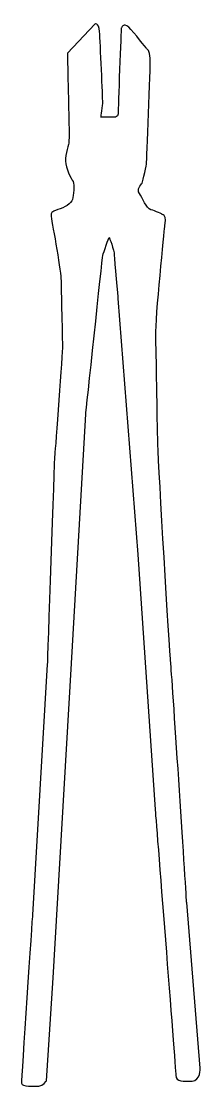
# Model space of a CAD drawing. Header units: centimetres. Extents: x -1.3 to 1.3, y -7.9 to 7.9.
import ezdxf

# ---------------------------------------------------------------- set-up
doc = ezdxf.new("R2010")
doc.units = ezdxf.units.CM
doc.header["$MEASUREMENT"] = 0
doc.layers.add('Camada 1', color=7, linetype='Continuous')

msp = doc.modelspace()

# ---------------------------------------------------------------- linework, layer by layer
at = {"layer": 'Camada 1'}
msp.add_open_spline([(0.79904, 4.87189), (0.79904, 4.87189), (0.6608, 3.50958), (0.66794, 3.27055), (0.66794, 3.27055), (0.67495, 3.03174), (0.688, 2.04108), (0.69958, 1.6486), (0.69958, 1.6486), (0.71135, 1.25609), (0.86674, -1.35299), (0.89206, -1.6257), (0.89206, -1.6257), (0.91722, -1.89814), (1.1269, -5.17191), (1.1269, -5.17191), (1.1269, -5.17191), (1.1269, -5.17191), (1.32899, -7.63436), (1.32899, -7.63436), (1.32899, -7.63436), (1.32899, -7.63436), (1.33489, -7.82198), (1.20683, -7.82602), (1.20683, -7.82602), (1.07904, -7.82972), (0.96799, -7.84174), (0.96519, -7.73918), (0.96519, -7.73918), (0.96191, -7.63679), (0.65817, -3.78514), (0.65817, -3.78514), (0.65817, -3.78514), (0.65817, -3.78514), (0.39859, 0.00801), (0.39859, 0.00801), (0.39859, 0.00801), (0.39859, 0.00801), (0.10483, 3.81747), (0.10483, 3.81747), (0.10483, 3.81747), (0.10483, 3.81747), (0.05353, 4.38804), (0.05099, 4.46475), (0.05099, 4.46475), (0.04864, 4.54161), (-0.02516, 4.72748), (-0.02516, 4.72748), (-0.02516, 4.72748), (-0.02516, 4.72748), (-0.11231, 4.5028), (-0.11956, 4.45967), (-0.11956, 4.45967), (-0.12678, 4.41694), (-0.37308, 2.09467), (-0.37308, 2.09467), (-0.37308, 2.09467), (-0.37308, 2.09467), (-0.592, -1.69586), (-0.592, -1.69586), (-0.592, -1.69586), (-0.592, -1.69586), (-0.85526, -6.29067), (-0.85526, -6.29067), (-0.85526, -6.29067), (-0.85526, -6.29067), (-0.95422, -7.8226), (-0.95422, -7.8226), (-0.95422, -7.8226), (-0.95422, -7.8226), (-1.01187, -7.90129), (-1.07162, -7.90295), (-1.07162, -7.90295), (-1.13144, -7.90496), (-1.32766, -7.91068), (-1.32906, -7.85937), (-1.32906, -7.85937), (-1.33075, -7.80838), (-1.16526, -5.35168), (-1.16526, -5.35168), (-1.16526, -5.35168), (-1.16526, -5.35168), (-0.94431, -1.6295), (-0.94431, -1.6295), (-0.94431, -1.6295), (-0.94431, -1.6295), (-0.84014, 1.44009), (-0.83358, 1.50002), (-0.83358, 1.50002), (-0.82678, 1.55971), (-0.71764, 3.04945), (-0.71965, 3.10911), (-0.71965, 3.10911), (-0.72142, 3.16888), (-0.73698, 3.97131), (-0.74161, 4.11654), (-0.74161, 4.11654), (-0.74582, 4.26151), (-0.88811, 5.01739), (-0.88919, 5.0516), (-0.88919, 5.0516), (-0.89012, 5.08584), (-0.89086, 5.11129), (-0.78915, 5.14002), (-0.78915, 5.14002), (-0.6876, 5.16875), (-0.58688, 5.23143), (-0.57182, 5.29176), (-0.57182, 5.29176), (-0.55658, 5.35203), (-0.53597, 5.5148), (-0.56272, 5.55693), (-0.56272, 5.55693), (-0.58947, 5.59881), (-0.67117, 5.75867), (-0.67419, 5.86088), (-0.67419, 5.86088), (-0.67723, 5.96322), (-0.62262, 6.13591), (-0.62262, 6.13591), (-0.62262, 6.13591), (-0.62262, 6.13591), (-0.62069, 6.35795), (-0.62339, 6.4433), (-0.62339, 6.4433), (-0.6259, 6.52865), (-0.64569, 7.46763), (-0.64569, 7.46763), (-0.64569, 7.46763), (-0.64569, 7.46763), (-0.24006, 7.89822), (-0.24006, 7.89822), (-0.24006, 7.89822), (-0.24006, 7.89822), (-0.18175, 7.94272), (-0.16854, 7.78948), (-0.16854, 7.78948), (-0.15515, 7.63623), (-0.12115, 6.78303), (-0.11991, 6.7402), (-0.11991, 6.7402), (-0.11856, 6.69776), (-0.14735, 6.51737), (-0.14735, 6.51737), (-0.14735, 6.51737), (-0.14735, 6.51737), (0.0322, 6.51425), (0.0322, 6.51425), (0.0322, 6.51425), (0.0322, 6.51425), (0.10927, 6.50809), (0.10734, 6.56809), (0.10734, 6.56809), (0.10567, 6.62741), (0.15452, 7.84206), (0.15452, 7.84206), (0.15452, 7.84206), (0.15452, 7.84206), (0.18608, 7.92847), (0.2652, 7.85375), (0.2652, 7.85375), (0.34426, 7.77922), (0.53089, 7.53704), (0.53089, 7.53704), (0.53089, 7.53704), (0.53089, 7.53704), (0.5833, 7.50455), (0.58666, 7.39356), (0.58666, 7.39356), (0.58976, 7.28278), (0.53097, 5.82889), (0.53097, 5.82889), (0.53097, 5.82889), (0.53097, 5.82889), (0.4794, 5.56259), (0.46308, 5.53642), (0.46308, 5.53642), (0.44678, 5.51038), (0.38056, 5.43995), (0.42506, 5.38156), (0.42506, 5.38156), (0.4694, 5.32306), (0.52576, 5.15391), (0.59458, 5.13896), (0.59458, 5.13896), (0.66348, 5.12391), (0.76764, 5.06728), (0.76764, 5.06728), (0.76764, 5.06728), (0.76764, 5.06728), (0.81905, 5.05159), (0.81265, 4.98306), (0.81265, 4.98306), (0.80621, 4.91478), (0.79904, 4.87189), (0.79904, 4.87189)], degree=3, knots=[0, 0, 0, 0, 0.02, 0.02, 0.02, 0.02, 0.04, 0.04, 0.04, 0.04, 0.06, 0.06, 0.06, 0.06, 0.08, 0.08, 0.08, 0.08, 0.1, 0.1, 0.1, 0.1, 0.12, 0.12, 0.12, 0.12, 0.14, 0.14, 0.14, 0.14, 0.16, 0.16, 0.16, 0.16, 0.18, 0.18, 0.18, 0.18, 0.2, 0.2, 0.2, 0.2, 0.22, 0.22, 0.22, 0.22, 0.24, 0.24, 0.24, 0.24, 0.26, 0.26, 0.26, 0.26, 0.28, 0.28, 0.28, 0.28, 0.3, 0.3, 0.3, 0.3, 0.32, 0.32, 0.32, 0.32, 0.34, 0.34, 0.34, 0.34, 0.36, 0.36, 0.36, 0.36, 0.38, 0.38, 0.38, 0.38, 0.4, 0.4, 0.4, 0.4, 0.42, 0.42, 0.42, 0.42, 0.44, 0.44, 0.44, 0.44, 0.46, 0.46, 0.46, 0.46, 0.48, 0.48, 0.48, 0.48, 0.5, 0.5, 0.5, 0.5, 0.52, 0.52, 0.52, 0.52, 0.54, 0.54, 0.54, 0.54, 0.56, 0.56, 0.56, 0.56, 0.58, 0.58, 0.58, 0.58, 0.6, 0.6, 0.6, 0.6, 0.62, 0.62, 0.62, 0.62, 0.64, 0.64, 0.64, 0.64, 0.66, 0.66, 0.66, 0.66, 0.68, 0.68, 0.68, 0.68, 0.7, 0.7, 0.7, 0.7, 0.72, 0.72, 0.72, 0.72, 0.74, 0.74, 0.74, 0.74, 0.76, 0.76, 0.76, 0.76, 0.78, 0.78, 0.78, 0.78, 0.8, 0.8, 0.8, 0.8, 0.82, 0.82, 0.82, 0.82, 0.84, 0.84, 0.84, 0.84, 0.86, 0.86, 0.86, 0.86, 0.88, 0.88, 0.88, 0.88, 0.9, 0.9, 0.9, 0.9, 0.92, 0.92, 0.92, 0.92, 0.94, 0.94, 0.94, 0.94, 0.96, 0.96, 0.96, 0.96, 1, 1, 1, 1], dxfattribs=at)

doc.saveas('drawing.dxf')
